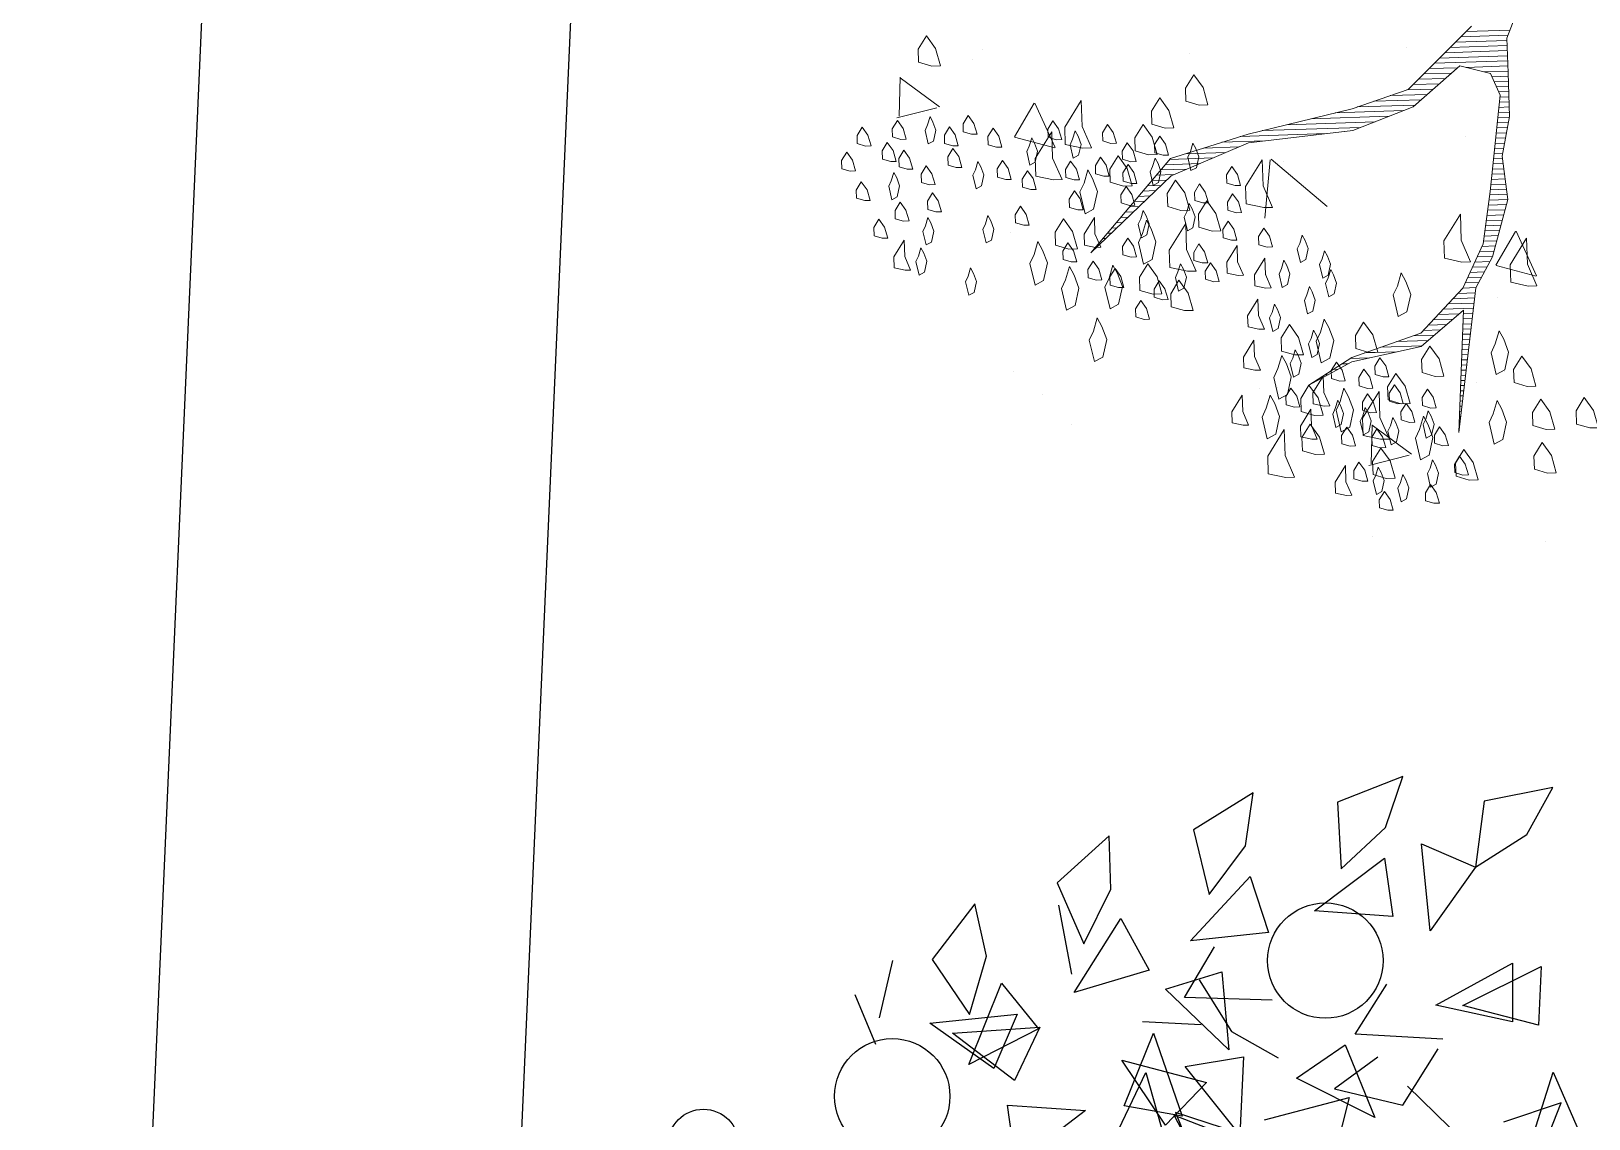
# Model space of a CAD drawing. Header units: millimetres. Extents: x 111 to 1506, y 14 to 566.
# Drawn here: x 251.676 to 253.79, y 213.106 to 214.582 of the extents above; entities that cross this region are included whole.
import ezdxf

# ---------------------------------------------------------------- set-up
doc = ezdxf.new("R2010")
doc.units = ezdxf.units.MM
doc.layers.add('ARBOLES', color=78, linetype='Continuous', lineweight=5)
doc.layers.add('FURN', color=253, linetype='Continuous')

# ---------------------------------------------------------------- blocks, each defined once
blk = doc.blocks.new('*X16')
at = {"color": 0}
for p, q in [((17.5127, 16.04), (17.6045, 16.04)), ((17.5234, 16.05), (17.6088, 16.05)), ((17.4806, 16.01), (17.6021, 16.01)), ((17.4913, 16.02), (17.6021, 16.02)), ((17.502, 16.03), (17.6021, 16.03)), ((17.4484, 15.98), (17.5044, 15.98)), ((17.4591, 15.99), (17.6021, 15.99)), ((17.4698, 16), (17.6021, 16)), ((17.5206, 15.98), (17.6021, 15.98)), ((17.4163, 15.95), (17.4677, 15.95)), ((17.427, 15.96), (17.4799, 15.96)), ((17.4377, 15.97), (17.4922, 15.97)), ((17.5556, 15.97), (17.6021, 15.97)), ((17.5707, 15.96), (17.6021, 15.96)), ((17.5747, 15.95), (17.6021, 15.95)), ((17.3386, 15.92), (17.431, 15.92)), ((17.3711, 15.93), (17.4433, 15.93)), ((17.4036, 15.94), (17.4555, 15.94)), ((17.5787, 15.94), (17.6021, 15.94)), ((17.5827, 15.93), (17.6021, 15.93)), ((17.5846, 15.92), (17.6021, 15.92)), ((17.2149, 15.89), (17.3677, 15.89)), ((17.2629, 15.9), (17.3957, 15.9)), ((17.3061, 15.91), (17.4188, 15.91)), ((17.5805, 15.89), (17.6021, 15.89)), ((17.5819, 15.9), (17.6021, 15.9)), ((17.5832, 15.91), (17.6021, 15.91)), ((17.0761, 15.86), (17.2435, 15.86)), ((17.1189, 15.87), (17.3117, 15.87)), ((17.1669, 15.88), (17.3397, 15.88)), ((17.5764, 15.86), (17.5974, 15.86)), ((17.5778, 15.87), (17.5996, 15.87)), ((17.5791, 15.88), (17.6018, 15.88)), ((16.9681, 15.83), (17.0472, 15.83)), ((17.0041, 15.84), (17.0729, 15.84)), ((17.0401, 15.85), (17.1235, 15.85)), ((17.5723, 15.83), (17.5907, 15.83)), ((17.5737, 15.84), (17.5929, 15.84)), ((17.575, 15.85), (17.5951, 15.85)), ((16.919, 15.8), (16.9701, 15.8)), ((16.9281, 15.81), (16.9958, 15.81)), ((16.9371, 15.82), (17.0215, 15.82)), ((17.5682, 15.8), (17.5856, 15.8)), ((17.5696, 15.81), (17.5863, 15.81)), ((17.5709, 15.82), (17.5885, 15.82)), ((16.8919, 15.77), (16.9189, 15.77)), ((16.9009, 15.78), (16.9301, 15.78)), ((16.91, 15.79), (16.9444, 15.79)), ((17.5641, 15.77), (17.5886, 15.77)), ((17.5655, 15.78), (17.5876, 15.78)), ((17.5669, 15.79), (17.5866, 15.79)), ((16.8648, 15.74), (16.8853, 15.74)), ((16.8738, 15.75), (16.8965, 15.75)), ((16.8829, 15.76), (16.9077, 15.76)), ((17.56, 15.74), (17.5916, 15.74)), ((17.5614, 15.75), (17.5906, 15.75)), ((17.5628, 15.76), (17.5896, 15.76)), ((16.8376, 15.71), (16.8518, 15.71)), ((16.8467, 15.72), (16.863, 15.72)), ((16.8557, 15.73), (16.8742, 15.73)), ((17.5551, 15.71), (17.5906, 15.71)), ((17.5568, 15.72), (17.5936, 15.72)), ((17.5585, 15.73), (17.5926, 15.73)), ((16.8105, 15.68), (16.8183, 15.68)), ((16.8195, 15.69), (16.8295, 15.69)), ((16.8286, 15.7), (16.8406, 15.7)), ((17.5501, 15.68), (17.5814, 15.68)), ((17.5518, 15.69), (17.5844, 15.69)), ((17.5535, 15.7), (17.5875, 15.7)), ((16.7833, 15.65), (16.7848, 15.65)), ((16.7924, 15.66), (16.7959, 15.66)), ((16.8014, 15.67), (16.8071, 15.67)), ((17.5451, 15.65), (17.5721, 15.65)), ((17.5468, 15.66), (17.5752, 15.66)), ((17.5485, 15.67), (17.5783, 15.67)), ((17.5352, 15.62), (17.5629, 15.62)), ((17.5402, 15.63), (17.566, 15.63)), ((17.5435, 15.64), (17.5691, 15.64)), ((17.5202, 15.59), (17.5486, 15.59)), ((17.5252, 15.6), (17.5543, 15.6)), ((17.5302, 15.61), (17.5598, 15.61)), ((17.5002, 15.55), (17.5257, 15.55)), ((17.5052, 15.56), (17.5315, 15.56)), ((17.5102, 15.57), (17.5372, 15.57)), ((17.5152, 15.58), (17.5429, 15.58)), ((17.4703, 15.52), (17.5211, 15.52)), ((17.4803, 15.53), (17.5226, 15.53)), ((17.4903, 15.54), (17.5241, 15.54)), ((17.4403, 15.49), (17.4786, 15.49)), ((17.4503, 15.5), (17.4911, 15.5)), ((17.4603, 15.51), (17.5196, 15.51)), ((17.4988, 15.49), (17.5165, 15.49)), ((17.4996, 15.5), (17.5181, 15.5)), ((17.4, 15.46), (17.4411, 15.46)), ((17.4203, 15.47), (17.4536, 15.47)), ((17.4303, 15.48), (17.4661, 15.48)), ((17.4967, 15.46), (17.512, 15.46)), ((17.4974, 15.47), (17.5135, 15.47)), ((17.4981, 15.48), (17.515, 15.48)), ((17.304, 15.43), (17.3661, 15.43)), ((17.336, 15.44), (17.4161, 15.44)), ((17.368, 15.45), (17.4286, 15.45)), ((17.4946, 15.43), (17.5074, 15.43)), ((17.4953, 15.44), (17.509, 15.44)), ((17.496, 15.45), (17.5105, 15.45)), ((17.242, 15.4), (17.2517, 15.4)), ((17.2587, 15.41), (17.2717, 15.41)), ((17.2754, 15.42), (17.3128, 15.42)), ((17.4924, 15.4), (17.5029, 15.4)), ((17.4931, 15.41), (17.5044, 15.41)), ((17.4938, 15.42), (17.5059, 15.42)), ((17.2087, 15.38), (17.2117, 15.38)), ((17.2254, 15.39), (17.2317, 15.39)), ((17.4903, 15.37), (17.4984, 15.37)), ((17.491, 15.38), (17.4999, 15.38)), ((17.4917, 15.39), (17.5014, 15.39)), ((17.4881, 15.34), (17.4938, 15.34)), ((17.4888, 15.35), (17.4953, 15.35)), ((17.4896, 15.36), (17.4968, 15.36)), ((17.486, 15.31), (17.4893, 15.31)), ((17.4867, 15.32), (17.4908, 15.32)), ((17.4874, 15.33), (17.4923, 15.33)), ((17.4838, 15.28), (17.4847, 15.28)), ((17.4846, 15.29), (17.4862, 15.29)), ((17.4853, 15.3), (17.4877, 15.3)), ((17.4831, 15.27), (17.4832, 15.27))]:
    blk.add_line(p, q, dxfattribs=at)
blk = doc.blocks.new('E1E')
at = {"layer": 'ARBOLES', "ltscale": 0.2}
for p, q in [((95.5359, 59.5519), (95.5359, 59.5519)), ((96.0598, 59.5667), (96.0598, 59.5667)), ((96.122, 59.5391), (96.122, 59.5391)), ((96.1796, 59.5223), (96.1796, 59.5223)), ((95.6009, 59.4784), (95.6009, 59.4784)), ((95.2708, 59.4541), (95.2708, 59.4541)), ((95.5845, 59.4467), (95.5298, 59.4067)), ((95.6045, 59.3832), (95.5819, 59.4428)), ((95.6038, 59.3838), (95.5266, 59.4035)), ((95.7975, 59.3971), (95.7975, 59.3971)), ((95.7699, 59.3841), (95.7699, 59.3841)), ((96.2691, 59.314), (96.2691, 59.314)), ((95.473, 59.2552), (95.473, 59.2552)), ((95.4361, 59.2211), (95.4361, 59.2211)), ((95.857, 59.2206), (95.857, 59.2206)), ((96.5118, 59.2106), (96.4571, 59.1706)), ((96.5318, 59.147), (96.5092, 59.2067)), ((96.3122, 59.1036), (96.2542, 59.1583)), ((96.3217, 59.1674), (96.2544, 59.159)), ((96.3128, 59.1041), (96.322, 59.1672)), ((96.5311, 59.1477), (96.4538, 59.1674)), ((95.9214, 59.0448), (95.8936, 59.1364)), ((95.4933, 59.1143), (95.4933, 59.1143)), ((95.92, 59.0432), (95.8063, 59.0804)), ((96.4334, 59.0761), (96.4334, 59.0761)), ((95.5054, 59.0022), (95.4473, 59.0568)), ((95.5148, 59.066), (95.4476, 59.0575)), ((95.506, 59.0027), (95.5152, 59.0658)), ((95.9924, 59.0443), (95.9924, 59.0443)), ((96.4248, 59.0542), (96.4248, 59.0542)), ((95.9008, 59.0394), (95.9008, 59.0394)), ((95.8256, 58.9566), (95.8256, 58.9566)), ((96.1089, 58.9342), (96.1089, 58.9342)), ((95.6403, 58.8897), (95.6403, 58.8897)), ((95.7844, 58.7923), (95.7844, 58.7923))]:
    blk.add_line(p, q, dxfattribs=at)
for points in [[(95.5281, 59.503), (95.5421, 59.5044), (95.5475, 59.4922), (95.5448, 59.4764), (95.5313, 59.485), (95.52, 59.4994)], [(95.5999, 59.5058), (95.618, 59.509), (95.6252, 59.4927), (95.6198, 59.4611), (95.609, 59.4855), (95.5918, 59.5022)], [(95.7024, 59.5158), (95.7313, 59.5209), (95.7429, 59.4949), (95.7343, 59.4442), (95.7169, 59.4833), (95.6894, 59.51)], [(95.5259, 59.4533), (95.5263, 59.4633), (95.5132, 59.4818), (95.5069, 59.4741), (95.51, 59.456), (95.5195, 59.4456), (95.5272, 59.4393)], [(95.5679, 59.4574), (95.5683, 59.4674), (95.5552, 59.4859), (95.5489, 59.4782), (95.5521, 59.4601), (95.5615, 59.4497), (95.5692, 59.4434)], [(95.5846, 59.4746), (95.5986, 59.476), (95.604, 59.4638), (95.6013, 59.448), (95.5877, 59.4565), (95.5764, 59.471)], [(95.4626, 59.4641), (95.4766, 59.4655), (95.482, 59.4533), (95.4793, 59.4375), (95.4658, 59.4461), (95.4545, 59.4605)], [(95.5499, 59.4557), (95.5723, 59.4579), (95.581, 59.4384), (95.5767, 59.413), (95.555, 59.4268), (95.5369, 59.4499)], [(95.6714, 59.463), (95.6938, 59.4652), (95.7025, 59.4457), (95.6981, 59.4204), (95.6764, 59.4341), (95.6584, 59.4572)], [(95.7748, 59.4233), (95.7755, 59.4392), (95.7545, 59.4688), (95.7444, 59.4565), (95.7495, 59.4276), (95.7647, 59.411), (95.7769, 59.4009)], [(95.7992, 59.463), (95.8172, 59.4662), (95.8245, 59.4499), (95.8191, 59.4183), (95.8082, 59.4427), (95.791, 59.4594)], [(96.0834, 59.4127), (96.0842, 59.4286), (96.0632, 59.4582), (96.0531, 59.4459), (96.0581, 59.417), (96.0733, 59.4004), (96.0856, 59.3903)], [(95.4902, 59.4131), (95.4906, 59.423), (95.4775, 59.4416), (95.4712, 59.4339), (95.4744, 59.4158), (95.4839, 59.4054), (95.4916, 59.3991)], [(95.6244, 59.429), (95.6384, 59.4304), (95.6438, 59.4182), (95.6411, 59.4024), (95.6275, 59.4109), (95.6162, 59.4254)], [(95.6867, 59.4421), (95.7048, 59.4453), (95.712, 59.4291), (95.7066, 59.3974), (95.6957, 59.4218), (95.6786, 59.4385)], [(96.3065, 59.4064), (96.307, 59.4164), (96.2939, 59.4349), (96.2876, 59.4272), (96.2907, 59.4091), (96.3002, 59.3988), (96.3079, 59.3924)], [(96.3942, 59.4065), (96.3946, 59.4164), (96.3815, 59.435), (96.3752, 59.4273), (96.3784, 59.4092), (96.3879, 59.3988), (96.3956, 59.3925)], [(96.4055, 59.4359), (96.4235, 59.439), (96.4308, 59.4228), (96.4254, 59.3912), (96.4145, 59.4155), (96.3973, 59.4323)], [(95.4235, 59.4072), (95.4459, 59.4093), (95.4545, 59.3898), (95.4502, 59.3645), (95.4285, 59.3782), (95.4104, 59.4014)], [(95.436, 59.4036), (95.45, 59.4049), (95.4554, 59.3927), (95.4527, 59.3769), (95.4392, 59.3855), (95.4279, 59.4)], [(95.5297, 59.361), (95.5305, 59.3769), (95.5095, 59.4065), (95.4994, 59.3942), (95.5044, 59.3653), (95.5196, 59.3487), (95.5319, 59.3386)], [(95.5761, 59.3734), (95.5765, 59.3833), (95.5634, 59.4019), (95.5571, 59.3942), (95.5602, 59.3761), (95.5697, 59.3657), (95.5774, 59.3594)], [(95.5825, 59.4), (95.6114, 59.4051), (95.623, 59.3791), (95.6143, 59.3285), (95.597, 59.3675), (95.5695, 59.3942)], [(95.5778, 59.4132), (95.5918, 59.4145), (95.5973, 59.4023), (95.5946, 59.3865), (95.581, 59.3951), (95.5697, 59.4095)], [(95.6239, 59.3752), (95.6244, 59.3852), (95.6113, 59.4037), (95.605, 59.396), (95.6081, 59.3779), (95.6176, 59.3676), (95.6253, 59.3612)], [(95.6671, 59.3676), (95.6678, 59.3835), (95.6468, 59.4131), (95.6367, 59.4008), (95.6418, 59.3719), (95.657, 59.3553), (95.6693, 59.3452)], [(95.67, 59.3811), (95.6705, 59.3911), (95.6574, 59.4096), (95.651, 59.4019), (95.6542, 59.3838), (95.6637, 59.3735), (95.6714, 59.3671)], [(95.6974, 59.4045), (95.7198, 59.4066), (95.7285, 59.3871), (95.7242, 59.3618), (95.7025, 59.3755), (95.6844, 59.3987)], [(95.7328, 59.4042), (95.7468, 59.4056), (95.7522, 59.3934), (95.7495, 59.3776), (95.736, 59.3862), (95.7247, 59.4006)], [(95.7813, 59.3561), (95.782, 59.372), (95.761, 59.4016), (95.7509, 59.3893), (95.756, 59.3604), (95.7712, 59.3438), (95.7835, 59.3337)], [(96.1572, 59.352), (96.1579, 59.3679), (96.1369, 59.3975), (96.1268, 59.3852), (96.1319, 59.3563), (96.1471, 59.3397), (96.1594, 59.3296)], [(96.4597, 59.4016), (96.4737, 59.4029), (96.4791, 59.3907), (96.4764, 59.3749), (96.4629, 59.3835), (96.4516, 59.398)], [(95.4844, 59.3715), (95.4984, 59.3729), (95.5038, 59.3607), (95.5011, 59.3449), (95.4875, 59.3535), (95.4762, 59.3679)], [(95.6881, 59.3843), (95.7062, 59.3875), (95.7134, 59.3712), (95.708, 59.3396), (95.6971, 59.364), (95.68, 59.3807)], [(95.815, 59.3727), (95.8331, 59.3758), (95.8404, 59.3596), (95.835, 59.328), (95.8241, 59.3523), (95.8069, 59.369)], [(96.2201, 59.3333), (96.2208, 59.3492), (96.1999, 59.3788), (96.1897, 59.3665), (96.1948, 59.3376), (96.21, 59.321), (96.2223, 59.3108)], [(96.4019, 59.3564), (96.4024, 59.3663), (96.3892, 59.3848), (96.3829, 59.3771), (96.3861, 59.3591), (96.3956, 59.3487), (96.4033, 59.3424)], [(95.3093, 59.3485), (95.3317, 59.3507), (95.3404, 59.3312), (95.3361, 59.3059), (95.3144, 59.3196), (95.2963, 59.3427)], [(95.5268, 59.3417), (95.5273, 59.3517), (95.5142, 59.3702), (95.5079, 59.3625), (95.511, 59.3444), (95.5205, 59.3341), (95.5282, 59.3277)], [(95.5494, 59.3567), (95.5634, 59.358), (95.5689, 59.3458), (95.5662, 59.33), (95.5526, 59.3386), (95.5413, 59.353)], [(95.6136, 59.3657), (95.6276, 59.3671), (95.633, 59.3549), (95.6303, 59.3391), (95.6167, 59.3477), (95.6054, 59.3621)], [(95.7654, 59.3311), (95.7658, 59.341), (95.7527, 59.3595), (95.7464, 59.3518), (95.7496, 59.3338), (95.7591, 59.3234), (95.7667, 59.3171)], [(96.0138, 59.3638), (96.0278, 59.3651), (96.0333, 59.3529), (96.0306, 59.3371), (96.017, 59.3457), (96.0057, 59.3601)], [(96.0922, 59.323), (96.0929, 59.3389), (96.0719, 59.3686), (96.0618, 59.3563), (96.0669, 59.3274), (96.0821, 59.3107), (96.0944, 59.3006)], [(96.438, 59.3627), (96.452, 59.3641), (96.4575, 59.3519), (96.4548, 59.3361), (96.4412, 59.3446), (96.4299, 59.3591)], [(96.5094, 59.3555), (96.5234, 59.3569), (96.5289, 59.3447), (96.5262, 59.3289), (96.5126, 59.3375), (96.5013, 59.3519)], [(95.4279, 59.2922), (95.4286, 59.3081), (95.4076, 59.3377), (95.3975, 59.3255), (95.4026, 59.2965), (95.4178, 59.2799), (95.4301, 59.2698)], [(95.5259, 59.3219), (95.54, 59.3232), (95.5454, 59.311), (95.5427, 59.2952), (95.5291, 59.3038), (95.5178, 59.3182)], [(95.5731, 59.3335), (95.5955, 59.3357), (95.6042, 59.3162), (95.5999, 59.2909), (95.5782, 59.3046), (95.5601, 59.3277)], [(95.5783, 59.3355), (95.5923, 59.3368), (95.5978, 59.3246), (95.5951, 59.3088), (95.5815, 59.3174), (95.5702, 59.3318)], [(95.6339, 59.331), (95.6479, 59.3323), (95.6534, 59.3201), (95.6507, 59.3043), (95.6371, 59.3129), (95.6258, 59.3274)], [(95.68, 59.3369), (95.694, 59.3382), (95.6994, 59.3261), (95.6967, 59.3102), (95.6832, 59.3188), (95.6719, 59.3333)], [(95.7394, 59.2751), (95.7402, 59.291), (95.7192, 59.3206), (95.7091, 59.3083), (95.7141, 59.2794), (95.7293, 59.2628), (95.7416, 59.2527)], [(95.764, 59.325), (95.7864, 59.3272), (95.7951, 59.3077), (95.7908, 59.2824), (95.7691, 59.2961), (95.751, 59.3192)], [(95.9584, 59.3258), (95.9809, 59.328), (95.9895, 59.3085), (95.9852, 59.2832), (95.9635, 59.2969), (95.9454, 59.3201)], [(95.998, 59.3226), (96.0121, 59.324), (96.0175, 59.3118), (96.0148, 59.296), (96.0012, 59.3046), (95.9899, 59.319)], [(96.0156, 59.3201), (96.038, 59.3223), (96.0467, 59.3028), (96.0423, 59.2775), (96.0206, 59.2912), (96.0025, 59.3143)], [(96.0721, 59.3313), (96.0861, 59.3326), (96.0916, 59.3205), (96.0889, 59.3046), (96.0753, 59.3132), (96.064, 59.3277)], [(96.1101, 59.3336), (96.1241, 59.3349), (96.1295, 59.3227), (96.1268, 59.3069), (96.1133, 59.3155), (96.1019, 59.3299)], [(96.1593, 59.3214), (96.1733, 59.3228), (96.1788, 59.3106), (96.1761, 59.2948), (96.1625, 59.3033), (96.1512, 59.3178)], [(96.3125, 59.3165), (96.3129, 59.3265), (96.2998, 59.345), (96.2935, 59.3373), (96.2967, 59.3192), (96.3062, 59.3089), (96.3138, 59.3025)], [(96.3947, 59.3288), (96.4087, 59.3302), (96.4141, 59.318), (96.4114, 59.3022), (96.3979, 59.3107), (96.3866, 59.3252)], [(96.4815, 59.309), (96.4819, 59.3189), (96.4688, 59.3374), (96.4625, 59.3297), (96.4656, 59.3117), (96.4751, 59.3013), (96.4828, 59.295)], [(96.5497, 59.3199), (96.5637, 59.3212), (96.5691, 59.309), (96.5664, 59.2932), (96.5528, 59.3018), (96.5415, 59.3162)], [(95.6168, 59.3039), (95.6308, 59.3052), (95.6362, 59.293), (95.6335, 59.2772), (95.6199, 59.2858), (95.6086, 59.3002)], [(95.7496, 59.2899), (95.75, 59.2999), (95.7369, 59.3184), (95.7306, 59.3107), (95.7338, 59.2926), (95.7433, 59.2823), (95.751, 59.2759)], [(95.8246, 59.2746), (95.825, 59.2846), (95.8119, 59.3031), (95.8056, 59.2954), (95.8088, 59.2773), (95.8183, 59.267), (95.826, 59.2606)], [(95.8341, 59.3081), (95.8521, 59.3112), (95.8594, 59.295), (95.854, 59.2634), (95.8431, 59.2878), (95.8259, 59.3045)], [(95.9918, 59.2711), (95.9922, 59.2811), (95.9791, 59.2996), (95.9728, 59.2919), (95.9759, 59.2738), (95.9854, 59.2635), (95.9931, 59.2571)], [(96.171, 59.3036), (96.1934, 59.3058), (96.2021, 59.2863), (96.1978, 59.261), (96.1761, 59.2747), (96.158, 59.2978)], [(96.2538, 59.2953), (96.2678, 59.2966), (96.2732, 59.2844), (96.2705, 59.2686), (96.2569, 59.2772), (96.2456, 59.2916)], [(95.3382, 59.2835), (95.3606, 59.2857), (95.3693, 59.2662), (95.365, 59.2409), (95.3433, 59.2546), (95.3252, 59.2777)], [(95.5385, 59.2713), (95.5609, 59.2735), (95.5696, 59.254), (95.5653, 59.2287), (95.5436, 59.2424), (95.5255, 59.2655)], [(95.6534, 59.2758), (95.6758, 59.2779), (95.6845, 59.2584), (95.6802, 59.2331), (95.6585, 59.2468), (95.6404, 59.27)], [(95.978, 59.2644), (96.0069, 59.2695), (96.0185, 59.2435), (96.0099, 59.1929), (95.9925, 59.2319), (95.965, 59.2586)], [(96.0691, 59.2348), (96.0698, 59.2507), (96.0488, 59.2804), (96.0387, 59.2681), (96.0438, 59.2392), (96.059, 59.2225), (96.0713, 59.2124)], [(96.0717, 59.2775), (96.0857, 59.2789), (96.0912, 59.2667), (96.0885, 59.2509), (96.0749, 59.2594), (96.0636, 59.2739)], [(96.1318, 59.2848), (96.1499, 59.288), (96.1571, 59.2717), (96.1517, 59.2401), (96.1408, 59.2645), (96.1237, 59.2812)], [(96.4209, 59.2918), (96.4349, 59.2931), (96.4404, 59.2809), (96.4377, 59.2651), (96.4241, 59.2737), (96.4128, 59.2881)], [(96.4643, 59.2819), (96.4783, 59.2832), (96.4837, 59.271), (96.481, 59.2552), (96.4675, 59.2638), (96.4562, 59.2782)], [(96.4941, 59.2805), (96.5081, 59.2819), (96.5136, 59.2697), (96.5109, 59.2539), (96.4973, 59.2625), (96.486, 59.2769)], [(96.5416, 59.2724), (96.5556, 59.2738), (96.561, 59.2616), (96.5583, 59.2458), (96.5447, 59.2544), (96.5334, 59.2688)], [(95.2732, 59.2545), (95.2956, 59.2567), (95.3043, 59.2372), (95.3, 59.2119), (95.2783, 59.2256), (95.2602, 59.2487)], [(95.7826, 59.2267), (95.7831, 59.2367), (95.77, 59.2552), (95.7636, 59.2475), (95.7668, 59.2294), (95.7763, 59.219), (95.784, 59.2127)], [(95.849, 59.2417), (95.8671, 59.2448), (95.8743, 59.2286), (95.8689, 59.197), (95.8581, 59.2213), (95.8409, 59.2381)], [(95.9317, 59.2639), (95.9457, 59.2652), (95.9511, 59.253), (95.9484, 59.2372), (95.9349, 59.2458), (95.9236, 59.2602)], [(95.9606, 59.2427), (95.9746, 59.244), (95.98, 59.2318), (95.9773, 59.216), (95.9638, 59.2246), (95.9525, 59.239)], [(96.3609, 59.2407), (96.3613, 59.2506), (96.3482, 59.2691), (96.3419, 59.2614), (96.3451, 59.2434), (96.3546, 59.233), (96.3622, 59.2267)], [(96.3911, 59.2493), (96.4051, 59.2506), (96.4106, 59.2385), (96.4079, 59.2226), (96.3943, 59.2312), (96.383, 59.2457)], [(95.3932, 59.23), (95.4156, 59.2322), (95.4243, 59.2127), (95.42, 59.1874), (95.3983, 59.2011), (95.3802, 59.2242)], [(95.4677, 59.1853), (95.4684, 59.2012), (95.4474, 59.2308), (95.4373, 59.2185), (95.4424, 59.1896), (95.4576, 59.173), (95.4699, 59.1629)], [(95.8373, 59.2024), (95.8377, 59.2123), (95.8246, 59.2308), (95.8183, 59.2231), (95.8215, 59.2051), (95.831, 59.1947), (95.8387, 59.1884)], [(95.8987, 59.2394), (95.9168, 59.2426), (95.924, 59.2264), (95.9186, 59.1947), (95.9078, 59.2191), (95.8906, 59.2358)], [(96.0808, 59.2134), (96.0812, 59.2233), (96.0681, 59.2418), (96.0618, 59.2341), (96.065, 59.2161), (96.0745, 59.2057), (96.0822, 59.1994)], [(96.1884, 59.1944), (96.1891, 59.2103), (96.1681, 59.24), (96.158, 59.2277), (96.1631, 59.1988), (96.1783, 59.1821), (96.1906, 59.172)], [(96.1815, 59.2387), (96.1955, 59.2401), (96.201, 59.2279), (96.1983, 59.2121), (96.1847, 59.2207), (96.1734, 59.2351)], [(96.2651, 59.237), (96.2791, 59.2384), (96.2845, 59.2262), (96.2818, 59.2104), (96.2683, 59.2189), (96.257, 59.2334)], [(96.3089, 59.237), (96.3229, 59.2384), (96.3284, 59.2262), (96.3257, 59.2104), (96.3121, 59.219), (96.3008, 59.2334)], [(96.4097, 59.2186), (96.4237, 59.2199), (96.4291, 59.2077), (96.4264, 59.1919), (96.4129, 59.2005), (96.4016, 59.215)], [(96.4607, 59.2023), (96.4612, 59.2123), (96.4481, 59.2308), (96.4418, 59.2231), (96.4449, 59.205), (96.4544, 59.1947), (96.4621, 59.1883)], [(96.4923, 59.2408), (96.5063, 59.2421), (96.5118, 59.2299), (96.5091, 59.2141), (96.4955, 59.2227), (96.4842, 59.2371)], [(95.6513, 59.1579), (95.652, 59.1738), (95.6311, 59.2034), (95.621, 59.1911), (95.626, 59.1622), (95.6412, 59.1456), (95.6535, 59.1355)], [(95.761, 59.1879), (95.7614, 59.1978), (95.7483, 59.2163), (95.742, 59.2086), (95.7452, 59.1906), (95.7546, 59.1802), (95.7623, 59.1738)], [(96.0153, 59.1745), (96.0158, 59.1844), (96.0027, 59.2029), (95.9963, 59.1952), (95.9995, 59.1772), (96.009, 59.1668), (96.0167, 59.1605)], [(96.1061, 59.2003), (96.1201, 59.2017), (96.1255, 59.1895), (96.1228, 59.1736), (96.1093, 59.1822), (96.098, 59.1967)], [(96.2055, 59.1958), (96.2195, 59.1972), (96.2249, 59.185), (96.2222, 59.1692), (96.2087, 59.1778), (96.1974, 59.1922)], [(96.2368, 59.2082), (96.2658, 59.2133), (96.2773, 59.1873), (96.2687, 59.1367), (96.2513, 59.1757), (96.2238, 59.2024)], [(96.2941, 59.172), (96.2945, 59.1819), (96.2814, 59.2004), (96.2751, 59.1927), (96.2783, 59.1747), (96.2877, 59.1643), (96.2954, 59.158)], [(96.3428, 59.1937), (96.3568, 59.195), (96.3623, 59.1828), (96.3596, 59.167), (96.346, 59.1756), (96.3347, 59.1901)], [(95.7818, 59.163), (95.7822, 59.173), (95.7691, 59.1915), (95.7628, 59.1838), (95.766, 59.1657), (95.7754, 59.1553), (95.7831, 59.149)], [(95.8251, 59.1531), (95.8256, 59.163), (95.8125, 59.1816), (95.8062, 59.1739), (95.8093, 59.1558), (95.8188, 59.1454), (95.8265, 59.1391)], [(95.8721, 59.1789), (95.8861, 59.1803), (95.8915, 59.1681), (95.8888, 59.1522), (95.8753, 59.1608), (95.864, 59.1753)], [(95.9304, 59.1902), (95.9444, 59.1916), (95.9498, 59.1794), (95.9471, 59.1636), (95.9336, 59.1722), (95.9222, 59.1866)], [(95.965, 59.1885), (95.9875, 59.1907), (95.9961, 59.1712), (95.9918, 59.1459), (95.9701, 59.1596), (95.952, 59.1827)], [(96.0251, 59.1763), (96.0475, 59.1784), (96.0562, 59.1589), (96.0518, 59.1336), (96.0301, 59.1473), (96.012, 59.1705)], [(96.127, 59.1749), (96.1494, 59.1771), (96.1581, 59.1575), (96.1538, 59.1322), (96.1321, 59.146), (96.114, 59.1691)], [(96.1626, 59.1719), (96.1766, 59.1732), (96.182, 59.161), (96.1793, 59.1452), (96.1658, 59.1538), (96.1545, 59.1682)], [(96.3885, 59.1896), (96.4025, 59.191), (96.4079, 59.1788), (96.4052, 59.163), (96.3916, 59.1716), (96.3803, 59.186)], [(95.9403, 59.146), (95.9544, 59.1473), (95.9598, 59.1351), (95.9571, 59.1193), (95.9435, 59.1279), (95.9322, 59.1423)], [(95.9964, 59.1514), (96.0104, 59.1528), (96.0158, 59.1406), (96.0131, 59.1248), (95.9995, 59.1334), (95.9882, 59.1478)], [(96.0949, 59.1271), (96.0953, 59.137), (96.0822, 59.1555), (96.0759, 59.1479), (96.0791, 59.1298), (96.0885, 59.1194), (96.0962, 59.1131)], [(96.1165, 59.166), (96.1305, 59.1673), (96.136, 59.1551), (96.1333, 59.1393), (96.1197, 59.1479), (96.1084, 59.1623)], [(96.2116, 59.1424), (96.2405, 59.1475), (96.2521, 59.1215), (96.2434, 59.0709), (96.2261, 59.1099), (96.1986, 59.1366)], [(96.2326, 59.1349), (96.2331, 59.1448), (96.22, 59.1633), (96.2137, 59.1556), (96.2168, 59.1376), (96.2263, 59.1272), (96.234, 59.1209)], [(96.257, 59.1457), (96.271, 59.1471), (96.2765, 59.1349), (96.2738, 59.1191), (96.2602, 59.1277), (96.2489, 59.1421)], [(95.9015, 59.1212), (95.9304, 59.1263), (95.942, 59.1003), (95.9333, 59.0497), (95.916, 59.0887), (95.8885, 59.1154)], [(96.131, 59.1334), (96.145, 59.1348), (96.1504, 59.1226), (96.1477, 59.1068), (96.1342, 59.1154), (96.1229, 59.1298)], [(96.1721, 59.1177), (96.1861, 59.119), (96.1916, 59.1068), (96.1889, 59.091), (96.1753, 59.0996), (96.164, 59.114)], [(95.9584, 59.1053), (95.9725, 59.1067), (95.9779, 59.0945), (95.9752, 59.0787), (95.9616, 59.0872), (95.9503, 59.1017)], [(96.047, 59.0814), (96.0475, 59.0914), (96.0343, 59.1099), (96.028, 59.1022), (96.0312, 59.0841), (96.0407, 59.0737), (96.0484, 59.0674)], [(96.0858, 59.1036), (96.0999, 59.105), (96.1053, 59.0928), (96.1026, 59.077), (96.089, 59.0855), (96.0777, 59.1)], [(96.1082, 59.112), (96.1306, 59.1142), (96.1393, 59.0946), (96.135, 59.0693), (96.1133, 59.0831), (96.0952, 59.1062)], [(96.4906, 59.1108), (96.5131, 59.113), (96.5217, 59.0935), (96.5174, 59.0682), (96.4957, 59.0819), (96.4776, 59.105)], [(95.4533, 59.0775), (95.4822, 59.0826), (95.4938, 59.0566), (95.4852, 59.006), (95.4678, 59.045), (95.4403, 59.0717)], [(95.5683, 59.082), (95.5972, 59.087), (95.6088, 59.061), (95.6001, 59.0104), (95.5827, 59.0494), (95.5553, 59.0762)], [(96.0996, 59.0614), (96.122, 59.0635), (96.1307, 59.044), (96.1264, 59.0187), (96.1047, 59.0324), (96.0866, 59.0556)], [(96.062, 59.0057), (96.0845, 59.0079), (96.0931, 58.9883), (96.0888, 58.963), (96.0671, 58.9768), (96.049, 58.9999)]]:
    blk.add_lwpolyline(points, close=True, dxfattribs=at)
blk.add_lwpolyline([(95.6986, 58.7192), (95.7556, 58.8537), (95.8286, 58.9173), (95.9702, 59.0193), (96.0728, 59.104), (96.1356, 59.2956), (96.0612, 59.13), (95.9644, 59.0324), (95.8141, 58.9498), (95.7376, 58.8768), (95.6921, 58.7864), (95.6408, 58.7791), (95.6133, 58.8058), (95.5691, 58.9576), (95.5473, 59.0415), (95.5509, 59.121), (95.587, 59.215), (95.6765, 59.2938), (95.7242, 59.3618), (95.6736, 59.3003), (95.5783, 59.2345), (95.5364, 59.1535), (95.4683, 59.3414), (95.5314, 59.1123), (95.5256, 59.0552), (95.5373, 58.959), (95.5727, 58.8969), (95.5858, 58.8326), (95.6147, 58.7675), (95.6379, 58.7155), (95.6387, 58.6613)], dxfattribs=at)
at = {"layer": 'ARBOLES', "ltscale": 0.2, "xscale": 0.8372139817761642, "yscale": 0.8372139817761642, "zscale": 0.8372139817761642, "rotation": 204.0028523145856}
blk.add_blockref('*X16', (103.6395, 76.9735), dxfattribs=at)
blk = doc.blocks.new('PLANT')
for p, q in [((-0.7438, -0.1033), (-0.6609, -0.0182)), ((-0.619, -0.0766), (-0.7094, -0.0777)), ((-0.7094, -0.0777), (-0.6557, -0.1404)), ((-0.6379, -0.0949), (-0.7438, -0.1033)), ((-0.8707, -0.1722), (-0.7953, -0.1454)), ((-0.7953, -0.1454), (-0.7814, -0.2507)), ((-0.7814, -0.2507), (-0.8707, -0.1722)), ((-0.8604, -0.2099), (-0.7861, -0.1801)), ((-0.7861, -0.1801), (-0.7682, -0.2849)), ((-0.652, -0.2791), (-0.6116, -0.1808)), ((-0.7682, -0.2849), (-0.8604, -0.2099)), ((-1.0294, -0.2577), (-1.1016, -0.2488)), ((-1.1016, -0.2488), (-1.0494, -0.3285)), ((-0.9621, -0.3055), (-1.0294, -0.2577)), ((-0.7291, -0.259), (-0.6907, -0.3715)), ((-0.6256, -0.2752), (-0.7146, -0.26)), ((-0.6112, -0.3694), (-0.6256, -0.2752)), ((-1.0494, -0.3285), (-0.9621, -0.3055)), ((-0.9639, -0.3855), (-0.9621, -0.3055)), ((-0.9621, -0.3055), (-0.8587, -0.33)), ((-0.672, -0.3786), (-0.596, -0.3043)), ((-0.596, -0.3043), (-0.6053, -0.4228)), ((-0.8587, -0.33), (-0.9639, -0.3855)), ((-0.6731, -0.3314), (-0.6112, -0.3694)), ((-0.6079, -0.3467), (-0.5285, -0.336)), ((-0.6907, -0.3715), (-0.7695, -0.3573)), ((-0.5367, -0.4419), (-0.6079, -0.3467)), ((-0.6053, -0.4228), (-0.672, -0.3786)), ((-0.9269, -0.4243), (-0.8576, -0.3843)), ((-0.8576, -0.3843), (-0.825, -0.4854)), ((-0.9662, -0.4388), (-1.0388, -0.443)), ((-1.0388, -0.443), (-0.9732, -0.512)), ((-0.8914, -0.4736), (-0.9662, -0.4388)), ((-0.825, -0.4854), (-0.9269, -0.4243)), ((-0.4962, -0.5578), (-0.4984, -0.4389)), ((-0.6309, -0.5285), (-0.6215, -0.4564)), ((-0.9732, -0.512), (-0.8914, -0.4736)), ((-0.6052, -0.5005), (-0.505, -0.4651)), ((-0.505, -0.4651), (-0.5634, -0.5687)), ((-0.507, -0.4673), (-0.5007, -0.5574)), ((-0.4277, -0.4766), (-0.4962, -0.5578)), ((-0.6911, -0.4934), (-0.6496, -0.6048)), ((-0.5634, -0.5687), (-0.6052, -0.5005)), ((-0.5007, -0.5574), (-0.4412, -0.5002)), ((-0.701, -0.5709), (-0.6065, -0.5224)), ((-0.6065, -0.5224), (-0.6504, -0.6328)), ((-0.8354, -0.5842), (-0.7744, -0.5324)), ((-0.7744, -0.5324), (-0.7241, -0.626)), ((-0.6791, -0.5955), (-0.6309, -0.5285)), ((-0.5889, -0.6255), (-0.4994, -0.5472)), ((-0.539, -0.6518), (-0.5539, -0.5338)), ((-0.5539, -0.5338), (-0.4796, -0.5636)), ((-0.5356, -0.6152), (-0.4418, -0.5421)), ((-0.4994, -0.5472), (-0.4827, -0.6255)), ((-0.624, -0.5698), (-0.5976, -0.6454)), ((-0.4796, -0.5636), (-0.539, -0.6518)), ((-0.7241, -0.626), (-0.8354, -0.5842)), ((-0.6504, -0.6328), (-0.701, -0.5709)), ((-0.8715, -0.6055), (-0.9421, -0.6227)), ((-0.7916, -0.6264), (-0.8715, -0.6055)), ((-0.6496, -0.6048), (-0.7287, -0.5928)), ((-0.9421, -0.6227), (-0.8651, -0.6788)), ((-0.8651, -0.6788), (-0.7916, -0.6264)), ((-0.4827, -0.6255), (-0.5889, -0.6255)), ((-0.4295, -0.6212), (-0.5356, -0.6152)), ((-0.7166, -0.725), (-0.666, -0.6631)), ((-0.666, -0.6631), (-0.5996, -0.7461)), ((-0.424, -0.7725), (-0.4572, -0.6716)), ((-0.4572, -0.6716), (-0.3549, -0.7321)), ((-0.5996, -0.7461), (-0.7166, -0.725)), ((-0.3549, -0.7321), (-0.424, -0.7725)), ((-0.7483, -0.7525), (-0.8146, -0.7821)), ((-0.6659, -0.7586), (-0.7483, -0.7525)), ((-0.7288, -0.8234), (-0.6659, -0.7586)), ((-0.6215, -0.7583), (-0.7016, -0.8098)), ((-0.5744, -0.8422), (-0.5357, -0.7721)), ((-0.4864, -0.8784), (-0.5384, -0.7715)), ((-0.5384, -0.7715), (-0.4585, -0.7759)), ((-0.5357, -0.7721), (-0.4556, -0.8418)), ((-0.4585, -0.7759), (-0.4864, -0.8784)), ((-0.8146, -0.7821), (-0.7288, -0.8234)), ((-0.5431, -0.8067), (-0.463, -0.8083)), ((-0.4873, -0.9117), (-0.5431, -0.8067)), ((-0.463, -0.8083), (-0.4873, -0.9117)), ((-0.4556, -0.8418), (-0.5744, -0.8422)), ((-0.5185, -0.8661), (-0.6006, -0.8749)), ((-0.5687, -0.9412), (-0.5185, -0.8661)), ((-0.6006, -0.8749), (-0.6605, -0.916)), ((-0.6605, -0.916), (-0.5687, -0.9412)), ((-0.4333, -0.9687), (-0.4849, -1.0199)), ((-0.5473, -0.9909), (-0.4683, -0.9781))]:
    blk.add_line(p, q)
for centre, radius in [((-0.7679, -0.4466), 0.0783), ((-0.3764, -0.9218), 0.0783), ((-0.2192, -1.1344), 0.0481)]:
    blk.add_circle(centre, radius)

msp = doc.modelspace()

# ---------------------------------------------------------------- linework, layer by layer
for p, q in [((252.34798, 224.56253), (251.67648, 209.36645)), ((252.8446, 224.47496), (252.17891, 209.4104))]:
    msp.add_line(p, q)

# ---------------------------------------------------------------- block references
at = {"layer": 'ARBOLES', "color": 0, "xscale": 0.8310831642732954, "yscale": 0.8310831642732954, "zscale": 0.8310831642732954, "rotation": 157.9147716791316}
msp.add_blockref('E1E', (345.67657, 229.90469), dxfattribs=at)
at = {"layer": 'FURN', "rotation": 247.9147716791316}
msp.add_blockref('PLANT', (253.55726, 212.44091), dxfattribs=at)

doc.saveas('drawing.dxf')
